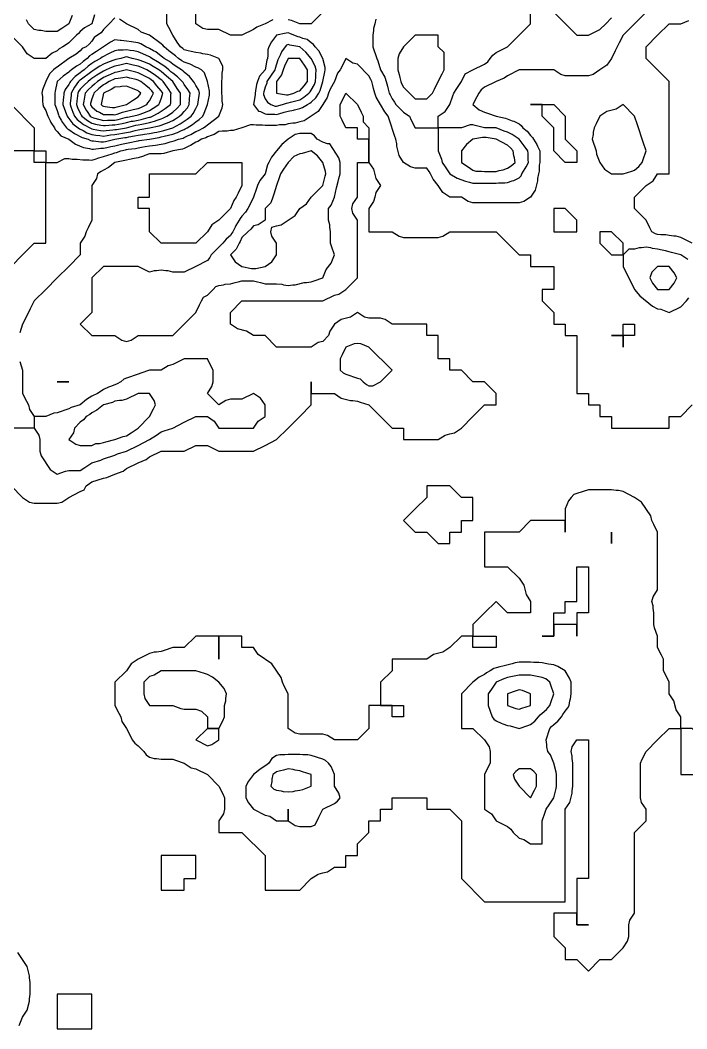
# Model space of a CAD drawing. Header units: inches. Extents: x 794995 to 811195, y 2485918 to 2508058.
# Drawn here: x 801979 to 803711, y 2493598 to 2496218 of the extents above; entities that cross this region are included whole.
import ezdxf

# ---------------------------------------------------------------- set-up
doc = ezdxf.new("R2010")
doc.units = ezdxf.units.IN
doc.header["$MEASUREMENT"] = 0
doc.layers.add('contour', color=7, linetype='Continuous')

msp = doc.modelspace()

# ---------------------------------------------------------------- linework, layer by layer
at = {"layer": 'contour'}
for points in [[(802171.8, 2496231.7), (802165.2, 2496208.4), (802146.1, 2496197.5), (802135.2, 2496188.4), (802130.2, 2496183.4), (802125.2, 2496178.4), (802115.2, 2496168.4), (802105.2, 2496158.4), (802099.2, 2496154.4), (802090.2, 2496148.4), (802080.6, 2496142.9), (802075.2, 2496138.4), (802061.8, 2496131.7), (802045.2, 2496118.4), (802015.2, 2496118.4), (801997.2, 2496130.4), (801985.2, 2496148.4), (801925.2, 2496208.4), (801908.5, 2496221.7)], [(801955.2, 2495998.4), (802015.2, 2495938.4), (802015.2, 2495878.4), (802045.2, 2495878.4), (802045.2, 2495848.4), (802075.2, 2495848.4), (802095.2, 2495858.4), (802105.2, 2495858.4), (802113.7, 2495856.9), (802126.6, 2495856.9), (802141.8, 2495855), (802158.5, 2495855), (802165.2, 2495854.4), (802173.7, 2495856.9), (802183.2, 2495860.4), (802195.2, 2495863.4), (802217.7, 2495870.9), (802225.2, 2495873.4), (802229.2, 2495874.4), (802240.2, 2495878.4), (802252.4, 2495881.1), (802255.2, 2495881.7), (802259.2, 2495882.4), (802278.8, 2495884.7), (802285.2, 2495885.9), (802294.4, 2495887.6), (802303.7, 2495889.8), (802315.2, 2495891.7), (802330.2, 2495893.4), (802345.2, 2495895.5), (802355.7, 2495897.8), (802368.5, 2495901.7), (802375.2, 2495903.4), (802379.2, 2495904.4), (802390.2, 2495908.4), (802402.2, 2495911.4), (802405.2, 2495912.6), (802413.7, 2495916.9), (802422.5, 2495921), (802435.2, 2495928.4), (802442.2, 2495931.3), (802455.2, 2495938.4), (802461.4, 2495942.1), (802465.2, 2495945.9), (802495.2, 2495968.4), (802503.7, 2495989.8), (802505.2, 2495998.4), (802503.7, 2496006.9), (802503.7, 2496019.8), (802502.7, 2496028.4), (802502.7, 2496058.4), (802503.7, 2496066.9), (802503.7, 2496079.8), (802505.2, 2496088.4), (802505.2, 2496098.4), (802495.2, 2496118.4), (802473.7, 2496126.9), (802465.2, 2496128.4), (802453.2, 2496130.4), (802448.5, 2496131.7), (802435.2, 2496133.4), (802423.2, 2496136.4), (802415.2, 2496138.4), (802405.2, 2496140.9), (802401.2, 2496144.4), (802395.2, 2496148.4), (802387.2, 2496160.4), (802375.2, 2496178.4), (802365.2, 2496198.4), (802360.2, 2496208.4), (802360.2, 2496238.4)], [(803605.2, 2496238.4), (803575.2, 2496208.4), (803545.2, 2496178.4), (803535.2, 2496158.4), (803525.2, 2496138.4), (803515.2, 2496118.4), (803503.2, 2496100.4), (803485.2, 2496088.4), (803467.2, 2496076.4), (803455.2, 2496073.4), (803395.2, 2496073.4), (803383.2, 2496076.4), (803365.2, 2496088.4), (803275.2, 2496088.4), (803245.2, 2496073.4), (803236.6, 2496066.9), (803215.2, 2496058.4), (803185.2, 2496043.4), (803176.6, 2496036.9), (803170.2, 2496028.4), (803165.2, 2496018.4), (803155.2, 2495998.4), (803171.8, 2495985), (803185.2, 2495978.4), (803192.7, 2495975.9), (803215.2, 2495968.4), (803239.7, 2495962.9), (803257.2, 2495956.4), (803261.8, 2495955), (803275.2, 2495948.4), (803280.6, 2495943.8), (803285.2, 2495938.4), (803295.9, 2495929.1), (803305.2, 2495918.4), (803310.2, 2495913.4), (803312.7, 2495908.4), (803321.3, 2495894.5), (803323.2, 2495890.4), (803329.2, 2495878.4), (803329.2, 2495848.4), (803327.7, 2495840.9), (803327.7, 2495825.9), (803325.2, 2495818.4), (803323.2, 2495806.4), (803323.2, 2495800.4), (803317.2, 2495776.4), (803305.2, 2495758.4), (803287.2, 2495746.4), (803275.2, 2495743.4), (803155.2, 2495743.4), (803143.2, 2495746.4), (803125.2, 2495758.4), (803095.2, 2495758.4), (803077.2, 2495770.4), (803065.2, 2495788.4), (803051.8, 2495805), (803045.2, 2495818.4), (803041.2, 2495824.4), (803035.2, 2495833.4), (803005.2, 2495833.4), (802993.2, 2495836.4), (802975.2, 2495848.4), (802963.2, 2495866.4), (802957.2, 2495890.4), (802957.2, 2495896.4), (802955.2, 2495908.4), (802952.7, 2495915.9), (802937.7, 2495960.9), (802935.2, 2495968.4), (802926.1, 2495979.3), (802904.2, 2496017.5), (802900.2, 2496028.4), (802897.2, 2496040.4), (802895.2, 2496048.4), (802892.7, 2496058.4), (802890.2, 2496063.4), (802885.2, 2496073.4), (802855.2, 2496103.4), (802843.2, 2496106.4), (802825.2, 2496118.4), (802815.2, 2496098.4), (802810.2, 2496088.4), (802803.7, 2496079.8), (802795.2, 2496058.4), (802784.6, 2496038.9), (802780.2, 2496028.4), (802776.4, 2496017.1), (802765.2, 2495998.4), (802753.2, 2495980.4), (802735.2, 2495968.4), (802717.2, 2495956.4), (802705.2, 2495953.4), (802693.2, 2495950.4), (802687.2, 2495950.4), (802675.2, 2495948.4), (802667.7, 2495945.9), (802652.7, 2495945.9), (802645.2, 2495944.4), (802615.2, 2495944.4), (802608.5, 2495945), (802591.8, 2495945), (802585.2, 2495945.9), (802577.7, 2495945.9), (802555.2, 2495938.4), (802532.7, 2495930.9), (802525.2, 2495930.9), (802516.6, 2495929.8), (802503.7, 2495929.8), (802495.2, 2495928.4), (802483.2, 2495920.4), (802475.2, 2495918.4), (802465.2, 2495914.4), (802461.2, 2495912.4), (802450.2, 2495908.4), (802440.6, 2495902.9), (802435.2, 2495900.9), (802421.3, 2495892.2), (802417.2, 2495890.4), (802405.2, 2495884.4), (802400.5, 2495883), (802375.2, 2495878.4), (802351.8, 2495871.7), (802345.2, 2495870.9), (802315.2, 2495870.9), (802303.2, 2495866.4), (802299, 2495864.5), (802285.2, 2495860.4), (802275.2, 2495858.4), (802262.7, 2495855.9), (802255.2, 2495854.4), (802250.5, 2495853), (802225.2, 2495848.4), (802208.5, 2495835), (802195.2, 2495828.4), (802189.2, 2495824.4), (802180.2, 2495818.4), (802177.2, 2495806.4), (802165.2, 2495788.4), (802165.2, 2495698.4), (802155.2, 2495678.4), (802150.2, 2495668.4), (802147.2, 2495656.4), (802135.2, 2495638.4), (802135.2, 2495608.4), (802105.2, 2495578.4), (802075.2, 2495548.4), (802045.2, 2495518.4), (802015.2, 2495488.4), (802005.2, 2495468.4), (801995.2, 2495448.4), (801985.2, 2495428.4), (801977.7, 2495405.9)], [(802635.2, 2496218.4), (802615.2, 2496208.4), (802593.7, 2496199.8), (802585.2, 2496193.4), (802555.2, 2496178.4), (802525.2, 2496178.4), (802495.2, 2496193.4), (802465.2, 2496193.4), (802453.2, 2496196.4), (802435.2, 2496208.4), (802435.2, 2496238.4)], [(802765.2, 2496238.4), (802735.2, 2496208.4), (802705.2, 2496208.4), (802683.7, 2496216.9), (802675.2, 2496218.4)], [(802903.2, 2496220.4), (802900.2, 2496208.4), (802897.2, 2496196.4), (802897.2, 2496190.4), (802895.2, 2496178.4), (802895.2, 2496148.4), (802905.2, 2496118.4), (802908.5, 2496111.7), (802915.2, 2496088.4), (802926.1, 2496069.3), (802930.2, 2496058.4), (802933.2, 2496046.4), (802935.2, 2496038.4), (802937.7, 2496028.4), (802940.2, 2496023.4), (802945.2, 2496013.4), (802951.2, 2496004.4), (802955.2, 2495998.4), (802965.2, 2495988.4), (802975.2, 2495978.4), (802981.2, 2495974.4), (802990.2, 2495968.4), (802995.2, 2495958.4), (803005.2, 2495938.4), (803035.2, 2495938.4), (803065.2, 2495938.4), (803065.2, 2495968.4), (803083.2, 2495980.4), (803095.2, 2495998.4), (803102.7, 2496020.9), (803105.2, 2496028.4), (803113.2, 2496040.4), (803125.2, 2496058.4), (803135.2, 2496078.4), (803155.2, 2496088.4), (803185.2, 2496103.4), (803193.7, 2496109.8), (803200.2, 2496118.4), (803206.6, 2496126.9), (803215.2, 2496133.4), (803245.2, 2496148.4), (803275.2, 2496178.4), (803305.2, 2496208.4), (803305.2, 2496238.4)], [(803365.2, 2496238.4), (803425.2, 2496178.4), (803455.2, 2496178.4), (803485.2, 2496193.4), (803500.2, 2496208.4), (803515.2, 2496223.4)], [(802113.7, 2496229.8), (802105.2, 2496208.4), (802087.2, 2496196.4), (802075.2, 2496188.4), (802045.2, 2496188.4), (802033.2, 2496190.4), (802027.2, 2496190.4), (802015.2, 2496193.4), (802000.2, 2496208.4), (801995.2, 2496218.4)], [(802225.2, 2496223.4), (802210.2, 2496208.4), (802195.2, 2496193.4), (802189.2, 2496184.4), (802180.2, 2496178.4), (802171.2, 2496172.4), (802165.2, 2496163.4), (802158.5, 2496155), (802150.2, 2496148.4), (802139.8, 2496143.7), (802135.2, 2496138.4), (802124.2, 2496129.3), (802105.2, 2496118.4), (802075.2, 2496095.9), (802070.5, 2496093), (802065.2, 2496088.4), (802055.2, 2496078.4), (802045.2, 2496058.4), (802036.6, 2496036.9), (802035.2, 2496028.4), (802036.6, 2496019.8), (802036.6, 2496006.9), (802037.7, 2495998.4), (802039.7, 2495992.9), (802045.2, 2495983.4), (802049.4, 2495972.6), (802051.2, 2495968.4), (802057.2, 2495956.4), (802059, 2495952.2), (802067.7, 2495938.4), (802070.2, 2495933.4), (802075.2, 2495928.4), (802084.4, 2495917.6), (802105.2, 2495908.4), (802122.3, 2495895.5), (802143.7, 2495886.9), (802159.2, 2495884.4), (802165.2, 2495882.6), (802169.4, 2495882.6), (802188.5, 2495885), (802195.2, 2495885), (802203.7, 2495886.9), (802214.2, 2495889.3), (802225.2, 2495891.7), (802238.8, 2495894.7), (802242.3, 2495895.5), (802255.2, 2495898.4), (802263.7, 2495899.8), (802280.5, 2495903.7), (802285.2, 2495904.6), (802288.3, 2495905.2), (802315.2, 2495908.4), (802340.2, 2495913.4), (802345.2, 2495914.4), (802353.2, 2495916.4), (802364.7, 2495918.8), (802375.2, 2495921.7), (802387.7, 2495925.9), (802397.7, 2495930.9), (802405.2, 2495934.1), (802408, 2495935.5), (802412.7, 2495938.4), (802426.6, 2495946.9), (802435.2, 2495953.4), (802444.2, 2495959.4), (802453.2, 2495968.4), (802457.2, 2495976.4), (802465.2, 2495998.4), (802470.6, 2496022.9), (802471.2, 2496028.4), (802470.6, 2496033.8), (802465.2, 2496058.4), (802457.7, 2496080.9), (802450.2, 2496088.4), (802440.6, 2496093.8), (802435.2, 2496095.9), (802420.2, 2496103.4), (802405.2, 2496108.4), (802399.2, 2496112.4), (802390.2, 2496118.4), (802382.2, 2496125.4), (802375.2, 2496130.4), (802365.2, 2496138.4), (802352.7, 2496148.4), (802349.4, 2496152.6), (802345.2, 2496155.9), (802315.2, 2496178.4), (802293.7, 2496186.9), (802285.2, 2496193.4), (802255.2, 2496208.4), (802237.2, 2496220.4)], [(803725.2, 2495638.4), (803695.2, 2495653.4), (803683.2, 2495656.4), (803677.2, 2495656.4), (803665.2, 2495658.4), (803656.6, 2495659.8), (803643.7, 2495659.8), (803635.2, 2495660.9), (803629.7, 2495662.9), (803620.2, 2495668.4), (803615.2, 2495678.4), (803605.2, 2495698.4), (803575.2, 2495728.4), (803575.2, 2495758.4), (803605.2, 2495788.4), (803623.2, 2495800.4), (803635.2, 2495818.4), (803665.2, 2495818.4), (803665.2, 2496058.4), (803605.2, 2496118.4), (803605.2, 2496148.4), (803635.2, 2496178.4), (803665.2, 2496208.4), (803695.2, 2496208.4), (803716.6, 2496216.9)], [(801955.2, 2495008.4), (801985.2, 2494978.4), (802003.2, 2494966.4), (802015.2, 2494963.4), (802075.2, 2494963.4), (802087.2, 2494966.4), (802105.2, 2494978.4), (802135.2, 2494993.4), (802145.2, 2494998.4), (802150.2, 2495008.4), (802159.2, 2495014.4), (802165.2, 2495018.4), (802195.2, 2495028.4), (802203.7, 2495029.8), (802225.2, 2495038.4), (802246.6, 2495046.9), (802255.2, 2495053.4), (802285.2, 2495068.4), (802306.6, 2495076.9), (802315.2, 2495083.4), (802345.2, 2495098.4), (802405.2, 2495098.4), (802435.2, 2495113.4), (802465.2, 2495113.4), (802495.2, 2495098.4), (802585.2, 2495098.4), (802615.2, 2495113.4), (802645.2, 2495128.4), (802675.2, 2495158.4), (802705.2, 2495188.4), (802735.2, 2495218.4), (802735.2, 2495278.4), (802735.2, 2495248.4), (802795.2, 2495248.4), (802813.2, 2495236.4), (802837.2, 2495230.4), (802843.2, 2495230.4), (802855.2, 2495228.4), (802862.7, 2495225.9), (802885.2, 2495218.4), (802945.2, 2495158.4), (802975.2, 2495158.4), (802975.2, 2495128.4), (803065.2, 2495128.4), (803083.2, 2495140.4), (803095.2, 2495143.4), (803107.2, 2495146.4), (803125.2, 2495158.4), (803155.2, 2495188.4), (803185.2, 2495218.4), (803215.2, 2495218.4), (803215.2, 2495248.4), (803185.2, 2495278.4), (803155.2, 2495278.4), (803125.2, 2495308.4), (803095.2, 2495308.4), (803095.2, 2495338.4), (803065.2, 2495338.4), (803065.2, 2495398.4), (803035.2, 2495398.4), (803035.2, 2495428.4), (802945.2, 2495428.4), (802927.2, 2495440.4), (802915.2, 2495443.4), (802885.2, 2495443.4), (802873.2, 2495446.4), (802855.2, 2495458.4), (802837.2, 2495446.4), (802813.2, 2495440.4), (802795.2, 2495428.4), (802783.2, 2495410.4), (802780.2, 2495398.4), (802765.2, 2495383.4), (802753.2, 2495380.4), (802735.2, 2495368.4), (802645.2, 2495368.4), (802615.2, 2495398.4), (802585.2, 2495398.4), (802567.2, 2495410.4), (802543.2, 2495416.4), (802525.2, 2495428.4), (802525.2, 2495458.4), (802555.2, 2495488.4), (802765.2, 2495488.4), (802795.2, 2495503.4), (802807.2, 2495506.4), (802825.2, 2495518.4), (802855.2, 2495548.4), (802855.2, 2495698.4), (802843.2, 2495716.4), (802840.2, 2495728.4), (802843.2, 2495740.4), (802855.2, 2495758.4), (802855.2, 2495848.4), (802885.2, 2495848.4), (802885.2, 2495908.4), (802855.2, 2495908.4), (802855.2, 2495938.4), (802825.2, 2495938.4), (802815.2, 2495958.4), (802810.2, 2495968.4), (802810.2, 2495998.4), (802815.2, 2496008.4), (802825.2, 2496028.4), (802855.2, 2495998.4), (802865.2, 2495978.4), (802870.2, 2495968.4), (802870.2, 2495953.4), (802885.2, 2495938.4), (802885.2, 2495848.4), (802897.2, 2495830.4), (802903.2, 2495806.4), (802915.2, 2495788.4), (802903.2, 2495770.4), (802900.2, 2495758.4), (802897.2, 2495746.4), (802885.2, 2495728.4), (802885.2, 2495668.4), (802945.2, 2495668.4), (802963.2, 2495656.4), (802975.2, 2495653.4), (803065.2, 2495653.4), (803077.2, 2495656.4), (803095.2, 2495668.4), (803215.2, 2495668.4), (803275.2, 2495608.4), (803305.2, 2495608.4), (803305.2, 2495578.4), (803365.2, 2495578.4), (803365.2, 2495518.4), (803335.2, 2495518.4), (803335.2, 2495488.4), (803365.2, 2495458.4), (803365.2, 2495428.4), (803395.2, 2495428.4), (803395.2, 2495398.4), (803425.2, 2495398.4), (803425.2, 2495248.4), (803455.2, 2495248.4), (803455.2, 2495218.4), (803485.2, 2495218.4), (803485.2, 2495188.4), (803515.2, 2495188.4), (803515.2, 2495158.4), (803635.2, 2495158.4), (803665.2, 2495158.4), (803665.2, 2495188.4), (803695.2, 2495188.4), (803725.2, 2495218.4)], [(801955.2, 2495578.4), (801985.2, 2495608.4), (802015.2, 2495638.4), (802045.2, 2495638.4), (802045.2, 2495848.4), (802015.2, 2495848.4), (802015.2, 2495878.4), (801955.2, 2495878.4)], [(803713.2, 2495596.4), (803695.2, 2495608.4), (803671.2, 2495614.4), (803665.2, 2495615.9), (803655.2, 2495618.4), (803647.2, 2495620.4), (803635.2, 2495623.4), (803621.8, 2495625), (803617.2, 2495626.4), (803605.2, 2495628.4), (803593.2, 2495626.4), (803587.2, 2495626.4), (803575.2, 2495623.4), (803560.2, 2495623.4), (803545.2, 2495608.4), (803545.2, 2495578.4), (803555.2, 2495558.4), (803565.2, 2495538.4), (803575.2, 2495518.4), (803588.5, 2495501.7), (803621.8, 2495475), (803635.2, 2495468.4), (803643.7, 2495466.9), (803665.2, 2495458.4), (803695.2, 2495473.4), (803710.2, 2495488.4), (803716.6, 2495496.9)], [(801977.7, 2495330.9), (801985.2, 2495308.4), (801985.2, 2495248.4), (801995.2, 2495228.4), (802000.2, 2495218.4), (802003.2, 2495206.4), (802015.2, 2495188.4), (802015.2, 2495158.4), (801985.2, 2495158.4), (801955.2, 2495158.4)], [(801976.6, 2493606.9), (801985.2, 2493628.4), (801997.2, 2493646.4), (802003.2, 2493670.4), (802003.2, 2493676.4), (802005.2, 2493688.4), (802005.2, 2493718.4), (802003.2, 2493730.4), (802003.2, 2493736.4), (801997.2, 2493760.4), (801973.2, 2493796.4)]]:
    msp.add_lwpolyline(points, dxfattribs=at)
for points in [[(802705.2, 2495988.4), (802712.7, 2495990.9), (802725.2, 2495998.4), (802731.8, 2496001.7), (802735.2, 2496004.4), (802747.2, 2496016.4), (802755.2, 2496028.4), (802758.5, 2496035), (802765.2, 2496058.4), (802770.2, 2496083.4), (802771.2, 2496088.4), (802771.2, 2496094.4), (802765.2, 2496118.4), (802755.2, 2496138.4), (802745.2, 2496148.4), (802741.2, 2496154.4), (802735.2, 2496158.4), (802724.2, 2496167.5), (802713.7, 2496169.8), (802705.2, 2496173.4), (802701.2, 2496174.4), (802690.2, 2496178.4), (802679.8, 2496183), (802675.2, 2496184.4), (802669.7, 2496183.8), (802645.2, 2496178.4), (802631.8, 2496161.7), (802625.2, 2496148.4), (802622.7, 2496140.9), (802622.7, 2496125.9), (802621.2, 2496118.4), (802619.8, 2496113.7), (802615.2, 2496088.4), (802601, 2496072.5), (802595.2, 2496058.4), (802593.2, 2496050.4), (802590.6, 2496033.8), (802589.4, 2496028.4), (802589.8, 2496023.7), (802585.2, 2495998.4), (802598.5, 2495981.7), (802603.2, 2495980.4), (802615.2, 2495974.4), (802620.2, 2495973.4), (802640.2, 2495973.4), (802645.2, 2495972.6), (802651.2, 2495974.4), (802665.2, 2495978.4), (802675.2, 2495981.2), (802689.3, 2495984.2), (802691.8, 2495985)], [(802195.2, 2495901.7), (802200.6, 2495902.9), (802225.2, 2495908.4), (802250.9, 2495912.6), (802255.2, 2495913.4), (802261.5, 2495914.7), (802276.3, 2495917.3), (802285.2, 2495919.3), (802297.8, 2495921), (802302.1, 2495921.4), (802315.2, 2495923.4), (802327.7, 2495925.9), (802333.9, 2495927.1), (802345.2, 2495929.4), (802352.4, 2495931.2), (802375.2, 2495938.4), (802394.7, 2495948.8), (802405.2, 2495955.5), (802413, 2495960.5), (802423.2, 2495968.4), (802428.5, 2495975), (802435.2, 2495988.4), (802438.7, 2495994.8), (802440.2, 2495998.4), (802441.2, 2496004.4), (802445.2, 2496028.4), (802442.7, 2496035.9), (802435.2, 2496048.4), (802431.6, 2496054.8), (802429.2, 2496058.4), (802418.5, 2496071.7), (802405.2, 2496082.4), (802402.2, 2496085.4), (802397.7, 2496088.4), (802384.2, 2496097.4), (802375.2, 2496103.4), (802367, 2496110.2), (802352.7, 2496118.4), (802348.5, 2496121.7), (802345.2, 2496124.4), (802331.8, 2496135), (802325.2, 2496138.4), (802315.2, 2496144.1), (802305.2, 2496148.4), (802292.7, 2496155.9), (802285.2, 2496158.4), (802273.2, 2496160.4), (802268, 2496161.2), (802255.2, 2496163.4), (802241.3, 2496164.5), (802238.5, 2496165), (802225.2, 2496166.4), (802213.2, 2496160.4), (802195.2, 2496148.4), (802177.2, 2496136.4), (802165.2, 2496128.4), (802158.8, 2496124.7), (802153.2, 2496118.4), (802143, 2496110.5), (802135.2, 2496103.4), (802125.2, 2496098.4), (802112.7, 2496088.4), (802108, 2496085.5), (802105.2, 2496082.4), (802091, 2496072.5), (802075.2, 2496058.4), (802070.2, 2496033.4), (802069.2, 2496028.4), (802069.2, 2495998.4), (802070.9, 2495994.1), (802075.2, 2495983.4), (802078.3, 2495971.5), (802079.4, 2495968.4), (802085.2, 2495958.4), (802088.5, 2495951.7), (802099.2, 2495938.4), (802102, 2495935.2), (802105.2, 2495933.4), (802120.2, 2495923.4), (802140.2, 2495913.4), (802155.2, 2495908.4), (802161.8, 2495905), (802165.2, 2495904.1), (802169.4, 2495904.1), (802188.5, 2495901.7)], [(802645.2, 2495994.1), (802660.2, 2495998.4), (802671.2, 2496002.4), (802675.2, 2496002.6), (802681.2, 2496004.4), (802695.2, 2496008.4), (802705.2, 2496011.2), (802716.1, 2496017.5), (802729.2, 2496028.4), (802732, 2496031.5), (802735.2, 2496035.9), (802743.3, 2496050.2), (802746.4, 2496058.4), (802747.2, 2496070.4), (802747.2, 2496076.4), (802748, 2496088.4), (802745.2, 2496098.4), (802735.2, 2496118.4), (802721, 2496134.2), (802705.2, 2496148.4), (802679.8, 2496153), (802675.2, 2496154.4), (802671.2, 2496152.4), (802667.7, 2496148.4), (802658, 2496135.5), (802655.2, 2496128.4), (802650.2, 2496118.4), (802648.7, 2496114.8), (802645.2, 2496103.4), (802641.2, 2496092.4), (802640.2, 2496088.4), (802620.2, 2496058.4), (802619.4, 2496054.1), (802615.2, 2496043.4), (802611.6, 2496031.9), (802610.9, 2496028.4), (802611.2, 2496024.4), (802615.2, 2496013.4), (802621.2, 2496004.4), (802630.2, 2495998.4), (802641.4, 2495994.6)], [(803035.2, 2496013.4), (803050.2, 2496028.4), (803055.2, 2496038.4), (803065.2, 2496058.4), (803075.2, 2496078.4), (803080.2, 2496088.4), (803080.2, 2496133.4), (803065.2, 2496148.4), (803065.2, 2496178.4), (803005.2, 2496178.4), (802975.2, 2496148.4), (802963.2, 2496130.4), (802960.2, 2496118.4), (802960.2, 2496088.4), (802963.2, 2496076.4), (802965.2, 2496068.4), (802967.7, 2496058.4), (802969.7, 2496052.9), (802975.2, 2496043.4), (803005.2, 2496013.4)], [(802285.2, 2495932.9), (802290, 2495933.6), (802315.2, 2495938.4), (802340.2, 2495943.4), (802345.2, 2495945), (802356.1, 2495949.3), (802362.1, 2495951.4), (802375.2, 2495957.1), (802382.4, 2495961.2), (802393.2, 2495968.4), (802399.4, 2495974.1), (802405.2, 2495980.4), (802413.3, 2495990.2), (802418, 2495998.4), (802419, 2496012.2), (802419, 2496014.5), (802420.2, 2496028.4), (802414.6, 2496037.8), (802405.2, 2496050.9), (802402.2, 2496055.4), (802400.2, 2496058.4), (802387.7, 2496070.9), (802375.2, 2496079.8), (802370.5, 2496083.7), (802365.2, 2496088.4), (802354.4, 2496097.6), (802335.9, 2496109.1), (802321.2, 2496118.4), (802317.9, 2496121.1), (802315.2, 2496122.6), (802297.2, 2496130.4), (802285.2, 2496135.5), (802274.6, 2496137.8), (802264.4, 2496139.1), (802255.2, 2496140.9), (802246.6, 2496139.8), (802233.7, 2496139.8), (802225.2, 2496138.4), (802211.8, 2496131.7), (802205.2, 2496128.4), (802195.2, 2496123.4), (802192.2, 2496121.4), (802187.7, 2496118.4), (802173, 2496110.5), (802165.2, 2496105.5), (802155.6, 2496098), (802145.2, 2496088.4), (802139.4, 2496084.1), (802135.2, 2496080.9), (802121.8, 2496071.7), (802109.4, 2496058.4), (802107.7, 2496055.9), (802105.2, 2496050.9), (802095.7, 2496037.8), (802092.3, 2496028.4), (802091.3, 2496014.5), (802091, 2496012.5), (802090.2, 2495998.4), (802093.7, 2495986.9), (802098.5, 2495975), (802100.9, 2495968.4), (802102.4, 2495965.6), (802105.2, 2495962.4), (802115.6, 2495948.8), (802129.2, 2495938.4), (802132.7, 2495935.9), (802142.7, 2495930.9), (802152.3, 2495925.5), (802165.2, 2495920.4), (802175.6, 2495918.8), (802185.7, 2495917.8), (802195.2, 2495916.5), (802204.6, 2495917.8), (802214, 2495919.5), (802225.2, 2495920.9), (802255.2, 2495925.9), (802265.5, 2495928), (802278.1, 2495931.3)], [(802225.2, 2495933.4), (802229.4, 2495934.1), (802255.2, 2495938.4), (802279, 2495944.6), (802285.2, 2495945.9), (802294.6, 2495947.8), (802304, 2495949.5), (802315.2, 2495952), (802328, 2495955.5), (802335.2, 2495958.4), (802345.2, 2495961.7), (802350, 2495963.6), (802360.2, 2495968.4), (802369.4, 2495974.1), (802375.2, 2495978.4), (802385.6, 2495987.9), (802395.2, 2495998.4), (802395.2, 2496028.4), (802387.2, 2496040.4), (802375.2, 2496058.4), (802359, 2496072.2), (802345.2, 2496084.1), (802342.8, 2496086), (802339.2, 2496088.4), (802324.4, 2496097.6), (802315.2, 2496103.4), (802304.7, 2496107.9), (802290.6, 2496112.9), (802285.2, 2496115), (802282.4, 2496115.6), (802270.2, 2496118.4), (802258.3, 2496121.5), (802255.2, 2496122.1), (802251.8, 2496121.7), (802240.2, 2496118.4), (802227.9, 2496115.6), (802225.2, 2496115), (802219.7, 2496112.9), (802205.6, 2496107.9), (802195.2, 2496103.4), (802185.6, 2496098), (802171.2, 2496088.4), (802167.4, 2496086.1), (802165.2, 2496084.6), (802135.2, 2496062.1), (802132.9, 2496060.6), (802130.9, 2496058.4), (802120.2, 2496043.4), (802111.8, 2496028.4), (802111.2, 2496022.4), (802108.9, 2496002.1), (802108.5, 2495998.4), (802110.6, 2495992.9), (802115.6, 2495978.8), (802120.2, 2495968.4), (802126.9, 2495960.1), (802135.2, 2495953.4), (802143.7, 2495946.9), (802163, 2495936.2), (802165.2, 2495935.4), (802168.7, 2495934.8), (802188, 2495931.2), (802195.2, 2495930.2), (802202.4, 2495931.2), (802219.4, 2495932.6)], [(802315.2, 2495965.6), (802317.3, 2495966.2), (802322.7, 2495968.4), (802337.3, 2495976.2), (802345.2, 2495981.2), (802355.6, 2495987.9), (802369.2, 2495998.4), (802370.2, 2496003.4), (802370.2, 2496023.4), (802370.9, 2496028.4), (802363.2, 2496040.4), (802360.9, 2496044.1), (802350.2, 2496058.4), (802347.5, 2496060.7), (802345.2, 2496062.6), (802330.8, 2496074), (802327.2, 2496076.4), (802315.2, 2496084.6), (802307.7, 2496088.4), (802292.4, 2496095.6), (802285.2, 2496098.4), (802272.3, 2496101.2), (802268.8, 2496102), (802255.2, 2496105), (802241.5, 2496102), (802238, 2496101.2), (802225.2, 2496098.4), (802218, 2496095.6), (802202.7, 2496088.4), (802195.2, 2496085), (802186.6, 2496079.8), (802178.5, 2496075), (802165.2, 2496065.9), (802160.9, 2496062.6), (802155.2, 2496058.4), (802144.8, 2496048.8), (802135.2, 2496038.4), (802130.9, 2496032.6), (802128.5, 2496028.4), (802126.2, 2496007.4), (802125.2, 2495998.4), (802128, 2495991.2), (802135.2, 2495975.9), (802137.8, 2495971), (802139.4, 2495968.4), (802153.9, 2495957.1), (802165.2, 2495950.4), (802174.8, 2495948), (802188.1, 2495945.4), (802195.2, 2495943.8), (802200.9, 2495944.1), (802218, 2495945.6), (802225.2, 2495945.9), (802234.6, 2495947.8), (802244, 2495949.5), (802255.2, 2495952), (802268.5, 2495955), (802272.5, 2495955.7), (802285.2, 2495958.4), (802293.4, 2495960.1), (802311.6, 2495964.8)], [(802675.2, 2496024.1), (802690.2, 2496028.4), (802700.2, 2496033.4), (802705.2, 2496034.4), (802716.6, 2496046.9), (802725.2, 2496058.4), (802725.2, 2496088.4), (802717.8, 2496101), (802705.2, 2496118.4), (802675.2, 2496118.4), (802665.7, 2496097.8), (802662.3, 2496088.4), (802657.8, 2496075.7), (802645.2, 2496058.4), (802645.2, 2496028.4), (802670.5, 2496023.7)], [(802255.2, 2495965.6), (802257.4, 2495966.1), (802270.2, 2495968.4), (802282.4, 2495971.1), (802285.2, 2495971.7), (802290.6, 2495973.8), (802304.7, 2495978.8), (802315.2, 2495983.4), (802324.8, 2495988.8), (802339.2, 2495998.4), (802341.2, 2496002.4), (802345.2, 2496013.4), (802348.9, 2496024.6), (802349.4, 2496028.4), (802347.8, 2496031), (802345.2, 2496034.4), (802334.2, 2496047.5), (802325.2, 2496058.4), (802319.6, 2496062.8), (802315.2, 2496065.9), (802285.2, 2496080.9), (802279.2, 2496082.4), (802255.2, 2496088.4), (802230.9, 2496082.6), (802225.2, 2496081.7), (802213.2, 2496076.4), (802209, 2496074.5), (802195.2, 2496068.4), (802189, 2496064.6), (802180.2, 2496058.4), (802172.1, 2496051.4), (802165.2, 2496045.5), (802156.3, 2496037.3), (802148, 2496028.4), (802145.7, 2496017.8), (802144.4, 2496007.6), (802142.7, 2495998.4), (802150.8, 2495984), (802153.2, 2495980.4), (802160.9, 2495968.4), (802163.3, 2495966.5), (802165.2, 2495965.4), (802169.2, 2495964.4), (802186.3, 2495959.5), (802195.2, 2495957.5), (802205.6, 2495957.9), (802214.7, 2495957.9), (802225.2, 2495958.4), (802233.4, 2495960.1), (802251.6, 2495964.8)], [(802285.2, 2495988.4), (802292.4, 2495991.2), (802307.7, 2495998.4), (802310.9, 2496002.6), (802315.2, 2496008.4), (802322.2, 2496021.3), (802325.2, 2496028.4), (802320.6, 2496033.8), (802315.2, 2496040.4), (802305.2, 2496048.4), (802292.7, 2496058.4), (802285.2, 2496062.1), (802280.2, 2496063.4), (802264.2, 2496067.4), (802255.2, 2496069.6), (802245.7, 2496067.8), (802233.2, 2496066.4), (802225.2, 2496065), (802210.2, 2496058.4), (802200.9, 2496052.6), (802195.2, 2496049.8), (802183.6, 2496039.9), (802170.2, 2496028.4), (802169.2, 2496024.4), (802165.2, 2496013.4), (802162, 2496001.5), (802161.4, 2495998.4), (802162.8, 2495996), (802165.2, 2495992.4), (802178.5, 2495981.7), (802185.2, 2495978.4), (802195.2, 2495972.6), (802199.2, 2495972.4), (802221.2, 2495972.4), (802225.2, 2495972.1), (802230.6, 2495973.8), (802244.7, 2495978.8), (802255.2, 2495981.7), (802268.8, 2495984.7), (802272.3, 2495985.5)], [(802225.2, 2495990.9), (802230.9, 2495992.6), (802255.2, 2495998.4), (802273.2, 2496010.4), (802285.2, 2496018.4), (802289.4, 2496024.1), (802292.7, 2496028.4), (802288.5, 2496031.7), (802285.2, 2496034.4), (802275.2, 2496038.4), (802268, 2496041.2), (802255.2, 2496046.4), (802241.8, 2496045), (802239, 2496044.5), (802225.2, 2496043.4), (802215.7, 2496037.8), (802195.2, 2496028.4), (802190.5, 2496003), (802189.2, 2495998.4), (802192.4, 2495995.6), (802195.2, 2495994.1), (802199.8, 2495993.7), (802218.1, 2495991.3)], [(803425.2, 2495848.4), (803395.2, 2495848.4), (803365.2, 2495878.4), (803365.2, 2495938.4), (803335.2, 2495968.4), (803335.2, 2495998.4), (803305.2, 2495998.4), (803365.2, 2495998.4), (803395.2, 2495968.4), (803395.2, 2495908.4), (803425.2, 2495878.4)], [(803575.2, 2495828.4), (803586.1, 2495837.5), (803595.2, 2495848.4), (803597.7, 2495855.9), (803605.2, 2495878.4), (803597.7, 2495900.9), (803595.2, 2495908.4), (803585.2, 2495938.4), (803582.7, 2495945.9), (803575.2, 2495968.4), (803545.2, 2495998.4), (803527.2, 2495986.4), (803503.2, 2495980.4), (803485.2, 2495968.4), (803475.2, 2495948.4), (803470.2, 2495938.4), (803467.2, 2495926.4), (803467.2, 2495920.4), (803465.2, 2495908.4), (803475.2, 2495878.4), (803476.6, 2495869.8), (803485.2, 2495848.4), (803497.2, 2495830.4), (803515.2, 2495818.4), (803545.2, 2495818.4), (803567.7, 2495825.9)], [(803275.2, 2495808.4), (803280.2, 2495813.4), (803282.7, 2495818.4), (803291.3, 2495832.2), (803293.2, 2495836.4), (803299.2, 2495848.4), (803298.5, 2495855), (803298.5, 2495871.7), (803297.7, 2495878.4), (803288, 2495891.2), (803275.2, 2495908.4), (803257.2, 2495920.4), (803245.2, 2495926.4), (803236.6, 2495929.8), (803215.2, 2495938.4), (803185.2, 2495938.4), (803161.2, 2495944.4), (803155.2, 2495945.9), (803147.7, 2495945.9), (803125.2, 2495938.4), (803065.2, 2495938.4), (803065.2, 2495908.4), (803065.2, 2495878.4), (803073.7, 2495856.9), (803075.2, 2495848.4), (803083.2, 2495836.4), (803095.2, 2495818.4), (803114.2, 2495807.5), (803136.1, 2495799.3), (803146.6, 2495796.9), (803155.2, 2495794.4), (803215.2, 2495794.4), (803221.8, 2495795), (803238.5, 2495795), (803245.2, 2495795.9), (803257.2, 2495800.4), (803261.8, 2495801.7)], [(802255.2, 2495383.4), (802267.2, 2495386.4), (802285.2, 2495398.4), (802375.2, 2495398.4), (802405.2, 2495428.4), (802435.2, 2495458.4), (802445.2, 2495478.4), (802450.2, 2495488.4), (802455.2, 2495498.4), (802465.2, 2495503.4), (802480.2, 2495518.4), (802487.7, 2495525.9), (802495.2, 2495528.4), (802507.2, 2495530.4), (802511.8, 2495531.7), (802525.2, 2495533.4), (802537.2, 2495536.4), (802545.2, 2495538.4), (802555.2, 2495540.9), (802585.2, 2495540.9), (802595.2, 2495538.4), (802603.2, 2495536.4), (802615.2, 2495533.4), (802645.2, 2495533.4), (802658.5, 2495531.7), (802663.2, 2495530.4), (802675.2, 2495528.4), (802687.2, 2495530.4), (802693.2, 2495530.4), (802717.2, 2495536.4), (802723.2, 2495536.4), (802735.2, 2495538.4), (802742.7, 2495540.9), (802765.2, 2495548.4), (802773.7, 2495569.8), (802786.6, 2495586.9), (802795.2, 2495608.4), (802787.7, 2495630.9), (802785.2, 2495638.4), (802785.2, 2495668.4), (802783.2, 2495680.4), (802783.2, 2495686.4), (802780.2, 2495698.4), (802780.2, 2495728.4), (802786.6, 2495736.9), (802795.2, 2495758.4), (802801.2, 2495782.4), (802805.2, 2495798.4), (802807.2, 2495806.4), (802810.2, 2495818.4), (802810.2, 2495848.4), (802807.2, 2495860.4), (802783.2, 2495896.4), (802777.2, 2495896.4), (802765.2, 2495900.9), (802750.2, 2495908.4), (802743.7, 2495916.9), (802735.2, 2495923.4), (802705.2, 2495923.4), (802693.2, 2495920.4), (802675.2, 2495908.4), (802658.5, 2495895), (802645.2, 2495878.4), (802631.8, 2495861.7), (802625.2, 2495848.4), (802621.8, 2495841.7), (802615.2, 2495818.4), (802601.8, 2495801.7), (802595.2, 2495788.4), (802592.7, 2495780.9), (802585.2, 2495758.4), (802575.2, 2495738.4), (802570.2, 2495728.4), (802564.4, 2495719.1), (802555.2, 2495708.4), (802550.5, 2495703), (802547.7, 2495698.4), (802539, 2495684.5), (802537.2, 2495680.4), (802531.2, 2495668.4), (802529.2, 2495664.4), (802525.2, 2495658.4), (802514.2, 2495649.3), (802505.2, 2495638.4), (802500.2, 2495633.4), (802495.2, 2495628.4), (802485.2, 2495618.4), (802475.2, 2495608.4), (802471.8, 2495601.7), (802465.2, 2495593.4), (802435.2, 2495578.4), (802405.2, 2495563.4), (802375.2, 2495563.4), (802363.2, 2495566.4), (802357.2, 2495566.4), (802345.2, 2495568.4), (802333.2, 2495566.4), (802327.2, 2495566.4), (802315.2, 2495563.4), (802285.2, 2495578.4), (802195.2, 2495578.4), (802165.2, 2495548.4), (802165.2, 2495458.4), (802135.2, 2495428.4), (802165.2, 2495398.4), (802225.2, 2495398.4), (802243.2, 2495386.4)], [(803245.2, 2495833.4), (803254.4, 2495839.1), (803265.2, 2495848.4), (803263.2, 2495860.4), (803261.8, 2495865), (803260.2, 2495878.4), (803253.2, 2495886.4), (803245.2, 2495893.4), (803215.2, 2495908.4), (803189.8, 2495913), (803185.2, 2495913.4), (803180.2, 2495913.4), (803155.2, 2495908.4), (803138.5, 2495895), (803125.2, 2495878.4), (803125.2, 2495848.4), (803143.2, 2495836.4), (803155.2, 2495828.4), (803162.7, 2495825.9), (803177.7, 2495825.9), (803185.2, 2495824.4), (803215.2, 2495824.4), (803223.7, 2495826.9), (803234.2, 2495829.3)], [(802585.2, 2495572.4), (802591.2, 2495572.4), (802615.2, 2495578.4), (802633.2, 2495590.4), (802645.2, 2495608.4), (802645.2, 2495638.4), (802633.2, 2495656.4), (802630.2, 2495668.4), (802633.2, 2495680.4), (802645.2, 2495683.4), (802657.2, 2495686.4), (802675.2, 2495698.4), (802693.2, 2495710.4), (802705.2, 2495728.4), (802723.2, 2495740.4), (802735.2, 2495758.4), (802765.2, 2495788.4), (802771.2, 2495812.4), (802772.7, 2495818.4), (802771.8, 2495825), (802765.2, 2495848.4), (802751.8, 2495865), (802735.2, 2495878.4), (802711.8, 2495871.7), (802705.2, 2495870.9), (802690.2, 2495863.4), (802675.2, 2495848.4), (802663.2, 2495830.4), (802655.2, 2495818.4), (802652.7, 2495810.9), (802645.2, 2495788.4), (802637.7, 2495765.9), (802635.2, 2495758.4), (802630.2, 2495743.4), (802615.2, 2495728.4), (802615.2, 2495698.4), (802597.2, 2495686.4), (802585.2, 2495683.4), (802578.5, 2495675), (802570.2, 2495668.4), (802555.2, 2495653.4), (802550.5, 2495643), (802547.7, 2495638.4), (802540.2, 2495623.4), (802525.2, 2495608.4), (802537.2, 2495590.4), (802555.2, 2495578.4), (802579.7, 2495572.9)], [(802435.2, 2495638.4), (802345.2, 2495638.4), (802315.2, 2495668.4), (802315.2, 2495728.4), (802285.2, 2495728.4), (802285.2, 2495758.4), (802315.2, 2495758.4), (802315.2, 2495818.4), (802435.2, 2495818.4), (802465.2, 2495848.4), (802555.2, 2495848.4), (802555.2, 2495788.4), (802545.2, 2495768.4), (802540.2, 2495758.4), (802533.7, 2495749.8), (802525.2, 2495728.4), (802495.2, 2495698.4), (802477.2, 2495686.4), (802465.2, 2495668.4)], [(803395.2, 2495668.4), (803425.2, 2495668.4), (803425.2, 2495698.4), (803395.2, 2495728.4), (803365.2, 2495728.4), (803365.2, 2495698.4), (803365.2, 2495668.4)], [(803515.2, 2495608.4), (803545.2, 2495608.4), (803545.2, 2495638.4), (803515.2, 2495668.4), (803485.2, 2495668.4), (803485.2, 2495638.4)], [(803665.2, 2495518.4), (803678.5, 2495535), (803685.2, 2495548.4), (803678.5, 2495561.7), (803665.2, 2495578.4), (803635.2, 2495578.4), (803620.2, 2495563.4), (803615.2, 2495548.4), (803621.8, 2495535), (803635.2, 2495518.4)], [(803545.2, 2495368.4), (803545.2, 2495398.4), (803515.2, 2495398.4), (803545.2, 2495398.4), (803545.2, 2495428.4), (803575.2, 2495428.4), (803575.2, 2495398.4), (803545.2, 2495398.4)], [(802885.2, 2495268.4), (802895.2, 2495268.4), (802915.2, 2495278.4), (802945.2, 2495308.4), (802885.2, 2495368.4), (802863.7, 2495376.9), (802855.2, 2495378.4), (802846.6, 2495376.9), (802825.2, 2495368.4), (802815.2, 2495348.4), (802810.2, 2495338.4), (802810.2, 2495308.4), (802818.5, 2495301.7), (802825.2, 2495298.4), (802855.2, 2495288.4), (802862.7, 2495285.9), (802870.2, 2495278.4), (802878.5, 2495271.7)], [(802135.2, 2495048.4), (802147.2, 2495056.4), (802165.2, 2495068.4), (802188.5, 2495075), (802195.2, 2495078.4), (802225.2, 2495088.4), (802231.8, 2495091.7), (802255.2, 2495098.4), (802285.2, 2495113.4), (802315.2, 2495128.4), (802333.2, 2495140.4), (802345.2, 2495148.4), (802352.7, 2495150.9), (802375.2, 2495158.4), (802405.2, 2495173.4), (802435.2, 2495188.4), (802465.2, 2495188.4), (802483.2, 2495176.4), (802495.2, 2495158.4), (802585.2, 2495158.4), (802597.2, 2495176.4), (802615.2, 2495188.4), (802615.2, 2495218.4), (802603.2, 2495236.4), (802585.2, 2495248.4), (802555.2, 2495233.4), (802525.2, 2495233.4), (802513.2, 2495230.4), (802495.2, 2495218.4), (802465.2, 2495248.4), (802477.2, 2495266.4), (802480.2, 2495278.4), (802480.2, 2495308.4), (802475.2, 2495318.4), (802465.2, 2495338.4), (802405.2, 2495338.4), (802375.2, 2495323.4), (802363.2, 2495320.4), (802345.2, 2495308.4), (802315.2, 2495308.4), (802292.7, 2495300.9), (802285.2, 2495298.4), (802255.2, 2495288.4), (802248.5, 2495285), (802240.2, 2495278.4), (802230.6, 2495272.9), (802225.2, 2495270.9), (802213.2, 2495266.4), (802208.5, 2495265), (802195.2, 2495258.4), (802189.2, 2495254.4), (802180.2, 2495248.4), (802165.2, 2495240.9), (802151.3, 2495232.2), (802135.2, 2495218.4), (802111.8, 2495211.7), (802105.2, 2495208.4), (802075.2, 2495198.4), (802066.6, 2495196.9), (802045.2, 2495188.4), (802015.2, 2495188.4), (802015.2, 2495158.4), (802027.2, 2495140.4), (802030.2, 2495128.4), (802030.2, 2495098.4), (802033.2, 2495086.4), (802057.2, 2495050.4), (802075.2, 2495038.4), (802096.6, 2495046.9), (802105.2, 2495048.4)], [(802105.2, 2495278.4), (802075.2, 2495278.4)], [(802195.2, 2495120.9), (802201.2, 2495122.4), (802225.2, 2495128.4), (802246.6, 2495136.9), (802255.2, 2495138.4), (802267.2, 2495146.4), (802285.2, 2495158.4), (802315.2, 2495188.4), (802325.2, 2495208.4), (802330.2, 2495218.4), (802327.2, 2495230.4), (802315.2, 2495248.4), (802285.2, 2495248.4), (802255.2, 2495233.4), (802243.2, 2495230.4), (802237.2, 2495230.4), (802225.2, 2495228.4), (802218.5, 2495225), (802195.2, 2495218.4), (802178.5, 2495205), (802165.2, 2495198.4), (802159.7, 2495193.8), (802150.2, 2495188.4), (802143.7, 2495179.8), (802135.2, 2495173.4), (802120.2, 2495158.4), (802117.2, 2495146.4), (802105.2, 2495128.4), (802123.2, 2495116.4), (802135.2, 2495113.4), (802165.2, 2495113.4), (802175.2, 2495118.4), (802185.2, 2495118.4)], [(803065.2, 2494858.4), (803095.2, 2494858.4), (803095.2, 2494888.4), (803125.2, 2494888.4), (803125.2, 2494918.4), (803155.2, 2494918.4), (803155.2, 2494978.4), (803125.2, 2494978.4), (803095.2, 2495008.4), (803035.2, 2495008.4), (803035.2, 2494978.4), (803005.2, 2494948.4), (802975.2, 2494918.4), (803005.2, 2494888.4), (803035.2, 2494888.4)], [(803455.2, 2493748.4), (803485.2, 2493778.4), (803515.2, 2493778.4), (803545.2, 2493808.4), (803557.2, 2493826.4), (803560.2, 2493838.4), (803560.2, 2493868.4), (803563.2, 2493880.4), (803575.2, 2493898.4), (803575.2, 2494108.4), (803605.2, 2494138.4), (803605.2, 2494168.4), (803593.2, 2494186.4), (803590.2, 2494198.4), (803590.2, 2494288.4), (803595.2, 2494298.4), (803605.2, 2494318.4), (803635.2, 2494348.4), (803665.2, 2494378.4), (803695.2, 2494378.4), (803695.2, 2494408.4), (803683.2, 2494426.4), (803677.2, 2494450.4), (803665.2, 2494468.4), (803665.2, 2494498.4), (803655.2, 2494518.4), (803650.2, 2494528.4), (803650.2, 2494558.4), (803645.2, 2494568.4), (803635.2, 2494588.4), (803635.2, 2494618.4), (803626.6, 2494639.8), (803625.2, 2494648.4), (803625.2, 2494678.4), (803623.2, 2494690.4), (803623.2, 2494696.4), (803620.2, 2494708.4), (803623.2, 2494720.4), (803635.2, 2494738.4), (803635.2, 2494888.4), (803625.2, 2494908.4), (803620.2, 2494918.4), (803617.2, 2494930.4), (803593.2, 2494966.4), (803575.2, 2494978.4), (803545.2, 2494993.4), (803533.2, 2494996.4), (803527.2, 2494996.4), (803515.2, 2494998.4), (803455.2, 2494998.4), (803425.2, 2494988.4), (803417.7, 2494985.9), (803410.2, 2494978.4), (803403.7, 2494969.8), (803395.2, 2494948.4), (803395.2, 2494888.4), (803395.2, 2494918.4), (803305.2, 2494918.4), (803275.2, 2494888.4), (803185.2, 2494888.4), (803185.2, 2494858.4), (803185.2, 2494798.4), (803245.2, 2494798.4), (803275.2, 2494768.4), (803287.2, 2494750.4), (803293.2, 2494726.4), (803305.2, 2494708.4), (803305.2, 2494678.4), (803245.2, 2494678.4), (803215.2, 2494708.4), (803185.2, 2494678.4), (803155.2, 2494648.4), (803155.2, 2494618.4), (803215.2, 2494618.4), (803215.2, 2494588.4), (803155.2, 2494588.4), (803155.2, 2494618.4), (803125.2, 2494618.4), (803095.2, 2494588.4), (803077.2, 2494576.4), (803053.2, 2494570.4), (803035.2, 2494558.4), (802945.2, 2494558.4), (802945.2, 2494528.4), (802915.2, 2494498.4), (802915.2, 2494438.4), (802975.2, 2494438.4), (802975.2, 2494408.4), (802945.2, 2494408.4), (802945.2, 2494438.4), (802885.2, 2494438.4), (802885.2, 2494408.4), (802885.2, 2494378.4), (802855.2, 2494348.4), (802795.2, 2494348.4), (802777.2, 2494360.4), (802765.2, 2494363.4), (802705.2, 2494363.4), (802693.2, 2494366.4), (802675.2, 2494378.4), (802675.2, 2494468.4), (802665.2, 2494488.4), (802660.2, 2494498.4), (802657.2, 2494510.4), (802633.2, 2494546.4), (802597.2, 2494570.4), (802585.2, 2494588.4), (802555.2, 2494588.4), (802555.2, 2494618.4), (802495.2, 2494618.4), (802495.2, 2494588.4), (802495.2, 2494558.4), (802495.2, 2494618.4), (802435.2, 2494618.4), (802405.2, 2494588.4), (802375.2, 2494588.4), (802352.7, 2494580.9), (802345.2, 2494578.4), (802333.2, 2494576.4), (802327.2, 2494576.4), (802315.2, 2494573.4), (802285.2, 2494558.4), (802267.2, 2494546.4), (802255.2, 2494528.4), (802225.2, 2494498.4), (802225.2, 2494438.4), (802235.2, 2494418.4), (802240.2, 2494408.4), (802243.2, 2494396.4), (802255.2, 2494378.4), (802265.2, 2494358.4), (802270.2, 2494348.4), (802276.6, 2494339.8), (802285.2, 2494333.4), (802300.2, 2494318.4), (802306.6, 2494309.8), (802315.2, 2494303.4), (802327.2, 2494300.4), (802333.2, 2494300.4), (802345.2, 2494298.4), (802375.2, 2494298.4), (802382.7, 2494295.9), (802405.2, 2494288.4), (802423.2, 2494276.4), (802435.2, 2494273.4), (802465.2, 2494258.4), (802495.2, 2494228.4), (802505.2, 2494208.4), (802510.2, 2494198.4), (802510.2, 2494168.4), (802507.2, 2494156.4), (802495.2, 2494138.4), (802495.2, 2494108.4), (802555.2, 2494108.4), (802615.2, 2494048.4), (802615.2, 2493958.4), (802705.2, 2493958.4), (802735.2, 2493988.4), (802753.2, 2494000.4), (802765.2, 2494003.4), (802777.2, 2494006.4), (802795.2, 2494018.4), (802825.2, 2494018.4), (802825.2, 2494048.4), (802855.2, 2494048.4), (802855.2, 2494078.4), (802885.2, 2494108.4), (802885.2, 2494138.4), (802915.2, 2494138.4), (802915.2, 2494168.4), (802945.2, 2494168.4), (802945.2, 2494198.4), (803035.2, 2494198.4), (803035.2, 2494168.4), (803095.2, 2494168.4), (803125.2, 2494138.4), (803125.2, 2493988.4), (803185.2, 2493928.4), (803365.2, 2493928.4), (803395.2, 2493928.4), (803395.2, 2494168.4), (803407.2, 2494186.4), (803413.2, 2494210.4), (803413.2, 2494216.4), (803415.2, 2494228.4), (803415.2, 2494288.4), (803413.2, 2494300.4), (803413.2, 2494306.4), (803410.2, 2494318.4), (803413.2, 2494330.4), (803425.2, 2494348.4), (803455.2, 2494348.4), (803455.2, 2493988.4), (803425.2, 2493988.4), (803425.2, 2493958.4), (803425.2, 2493868.4), (803455.2, 2493868.4), (803425.2, 2493868.4), (803425.2, 2493898.4), (803365.2, 2493898.4), (803365.2, 2493868.4), (803365.2, 2493838.4), (803395.2, 2493808.4), (803395.2, 2493778.4), (803425.2, 2493778.4)], [(803515.2, 2494858.4), (803515.2, 2494888.4)], [(803425.2, 2494618.4), (803425.2, 2494648.4), (803365.2, 2494648.4), (803365.2, 2494618.4), (803335.2, 2494618.4), (803365.2, 2494618.4), (803365.2, 2494678.4), (803395.2, 2494678.4), (803395.2, 2494708.4), (803425.2, 2494708.4), (803425.2, 2494798.4), (803455.2, 2494798.4), (803455.2, 2494678.4), (803425.2, 2494678.4), (803425.2, 2494648.4)], [(803305.2, 2494078.4), (803335.2, 2494078.4), (803335.2, 2494138.4), (803342.7, 2494160.9), (803345.2, 2494168.4), (803353.2, 2494180.4), (803365.2, 2494198.4), (803371.2, 2494222.4), (803372.7, 2494228.4), (803372.7, 2494258.4), (803371.8, 2494265), (803365.2, 2494288.4), (803356.6, 2494309.8), (803350.2, 2494318.4), (803347.2, 2494330.4), (803347.2, 2494336.4), (803345.2, 2494348.4), (803355.2, 2494378.4), (803359.7, 2494383.8), (803365.2, 2494388.4), (803376.1, 2494397.5), (803385.2, 2494408.4), (803389.2, 2494414.4), (803395.2, 2494423.4), (803401.8, 2494431.7), (803405.2, 2494438.4), (803407.2, 2494450.4), (803408.5, 2494455), (803410.2, 2494468.4), (803410.2, 2494498.4), (803406.1, 2494509.3), (803395.2, 2494528.4), (803376.1, 2494539.3), (803365.2, 2494543.4), (803351.8, 2494545), (803347.2, 2494546.4), (803335.2, 2494548.4), (803326.6, 2494549.8), (803313.7, 2494549.8), (803305.2, 2494550.9), (803275.2, 2494550.9), (803265.2, 2494548.4), (803257.2, 2494546.4), (803233.2, 2494540.4), (803225.2, 2494538.4), (803215.2, 2494535.9), (803209.7, 2494533.8), (803200.2, 2494528.4), (803190.6, 2494522.9), (803185.2, 2494518.4), (803171.8, 2494511.7), (803155.2, 2494498.4), (803125.2, 2494468.4), (803125.2, 2494378.4), (803155.2, 2494378.4), (803185.2, 2494348.4), (803197.2, 2494330.4), (803200.2, 2494318.4), (803200.2, 2494288.4), (803195.2, 2494278.4), (803185.2, 2494258.4), (803185.2, 2494168.4), (803203.2, 2494156.4), (803215.2, 2494138.4), (803245.2, 2494123.4), (803253.7, 2494116.9), (803260.2, 2494108.4), (803275.2, 2494093.4), (803287.2, 2494090.4)], [(802495.2, 2494378.4), (802505.2, 2494398.4), (802510.2, 2494408.4), (802510.2, 2494438.4), (802513.2, 2494450.4), (802513.2, 2494456.4), (802515.2, 2494468.4), (802508.5, 2494481.7), (802495.2, 2494498.4), (802478.5, 2494511.7), (802465.2, 2494518.4), (802457.7, 2494520.9), (802435.2, 2494528.4), (802345.2, 2494528.4), (802327.2, 2494516.4), (802315.2, 2494513.4), (802300.2, 2494498.4), (802300.2, 2494468.4), (802303.2, 2494456.4), (802315.2, 2494438.4), (802375.2, 2494438.4), (802396.6, 2494429.8), (802405.2, 2494428.4), (802435.2, 2494428.4), (802450.2, 2494423.4), (802465.2, 2494408.4), (802465.2, 2494378.4)], [(803305.2, 2494388.4), (803316.1, 2494397.5), (803325.2, 2494408.4), (803330.2, 2494413.4), (803335.2, 2494418.4), (803346.1, 2494427.5), (803355.2, 2494438.4), (803357.7, 2494445.9), (803365.2, 2494468.4), (803357.7, 2494490.9), (803355.2, 2494498.4), (803344.4, 2494507.6), (803335.2, 2494510.4), (803305.2, 2494516.4), (803275.2, 2494516.4), (803245.2, 2494510.4), (803235.9, 2494507.6), (803215.2, 2494498.4), (803203.2, 2494480.4), (803195.2, 2494468.4), (803195.2, 2494438.4), (803205.2, 2494408.4), (803209.7, 2494402.9), (803215.2, 2494398.4), (803228.5, 2494391.7), (803233.2, 2494390.4), (803245.2, 2494385.9), (803251.8, 2494385), (803275.2, 2494378.4), (803297.7, 2494385.9)], [(803275.2, 2494428.4), (803282.7, 2494430.9), (803305.2, 2494438.4), (803305.2, 2494468.4), (803283.7, 2494476.9), (803275.2, 2494478.4), (803267.7, 2494475.9), (803245.2, 2494468.4), (803245.2, 2494438.4), (803266.6, 2494429.8)], [(802465.2, 2494333.4), (802477.2, 2494336.4), (802495.2, 2494348.4), (802495.2, 2494378.4), (802465.2, 2494378.4), (802435.2, 2494348.4)], [(803755.2, 2494258.4), (803785.2, 2494258.4), (803785.2, 2494348.4), (803755.2, 2494348.4), (803725.2, 2494378.4), (803695.2, 2494378.4), (803695.2, 2494348.4), (803695.2, 2494258.4)], [(802735.2, 2494123.4), (802745.2, 2494128.4), (802755.2, 2494148.4), (802765.2, 2494168.4), (802795.2, 2494183.4), (802803.7, 2494189.8), (802810.2, 2494198.4), (802807.2, 2494210.4), (802795.2, 2494228.4), (802795.2, 2494258.4), (802786.6, 2494279.8), (802780.2, 2494288.4), (802771.8, 2494295), (802765.2, 2494298.4), (802735.2, 2494308.4), (802726.6, 2494309.8), (802713.7, 2494309.8), (802705.2, 2494310.9), (802675.2, 2494310.9), (802666.6, 2494309.8), (802653.7, 2494309.8), (802645.2, 2494308.4), (802633.2, 2494300.4), (802625.2, 2494288.4), (802619.4, 2494284.1), (802615.2, 2494280.9), (802601.3, 2494272.2), (802585.2, 2494258.4), (802571.8, 2494241.7), (802565.2, 2494228.4), (802565.2, 2494198.4), (802571.8, 2494185), (802585.2, 2494168.4), (802615.2, 2494153.4), (802627.2, 2494150.4), (802645.2, 2494138.4), (802675.2, 2494138.4), (802675.2, 2494168.4), (802675.2, 2494138.4), (802693.2, 2494126.4), (802705.2, 2494123.4)], [(802705.2, 2494218.4), (802713.7, 2494219.8), (802735.2, 2494228.4), (802735.2, 2494258.4), (802712.7, 2494265.9), (802705.2, 2494268.4), (802693.2, 2494270.4), (802688.5, 2494271.7), (802675.2, 2494273.4), (802663.2, 2494270.4), (802655.2, 2494268.4), (802645.2, 2494265.9), (802640.9, 2494262.6), (802635.2, 2494258.4), (802633.2, 2494246.4), (802633.2, 2494240.4), (802630.2, 2494228.4), (802637.7, 2494220.9), (802645.2, 2494218.4), (802657.2, 2494216.4), (802661.8, 2494215), (802675.2, 2494213.4), (802688.5, 2494215), (802693.2, 2494216.4)], [(803305.2, 2494198.4), (803315.2, 2494218.4), (803320.2, 2494228.4), (803320.2, 2494258.4), (803313.7, 2494266.9), (803305.2, 2494273.4), (803275.2, 2494273.4), (803266.6, 2494266.9), (803260.2, 2494258.4), (803263.2, 2494246.4), (803275.2, 2494228.4)], [(802375.2, 2493958.4), (802405.2, 2493958.4), (802405.2, 2493988.4), (802435.2, 2493988.4), (802435.2, 2494048.4), (802345.2, 2494048.4), (802345.2, 2494018.4), (802345.2, 2493958.4)], [(802135.2, 2493598.4), (802165.2, 2493598.4), (802165.2, 2493688.4), (802075.2, 2493688.4), (802075.2, 2493658.4), (802075.2, 2493598.4)]]:
    msp.add_lwpolyline(points, close=True, dxfattribs=at)

doc.saveas('drawing.dxf')
